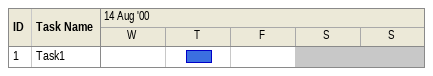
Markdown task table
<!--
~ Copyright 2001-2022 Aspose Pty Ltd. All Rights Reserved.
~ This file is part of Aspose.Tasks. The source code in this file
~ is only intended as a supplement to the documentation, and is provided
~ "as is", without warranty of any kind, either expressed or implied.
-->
| ID | Task | Start | Finish |
|---|---|---|---|
| 1 | Task1 | 2000-08-17 | 2000-08-17 |
